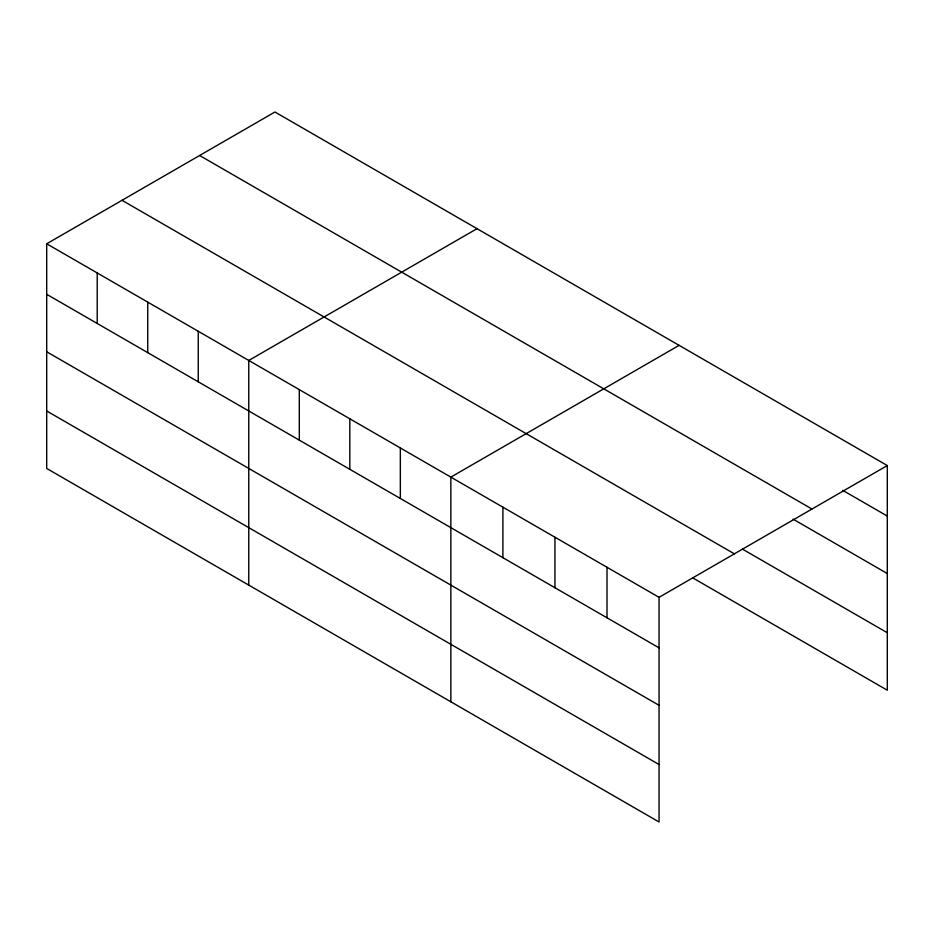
<?xml version="1.0" encoding="UTF-8"?>
<svg xmlns="http://www.w3.org/2000/svg" width="934" height="934" viewBox="0 0 934 934"><rect width="100%" height="100%" fill="white"/><g stroke="black" fill="none" stroke-linecap="round" stroke-linejoin="round"><path stroke-width="1.4" d="M887.3 465.552L659.054 597.328L659.054 821.99L46.7 468.448L46.7 243.786L274.946 112.01L887.3 465.552L887.3 690.214L692.736 577.877M477.029 228.678L248.771 360.454L248.771 585.116M679.1 345.346L450.853 477.122L450.853 701.784M842.69 490.315L887.3 516.07M199.631 155.499L811.973 509.03M793.118 519.164L887.3 573.534M742.308 549.029L887.3 632.738M122.027 200.308L734.369 553.839M46.7 243.786L659.054 597.328M46.7 294.303L659.054 647.846M46.7 351.779L659.054 705.31M46.7 410.983L659.054 764.526M607.007 567.277L607.007 617.794M554.948 537.225L554.948 587.743M502.901 507.174L502.901 557.691M400.336 447.958L400.336 498.476M349.818 418.794L349.818 469.312M299.3 389.618L299.3 440.147M198.253 331.29L198.253 381.808M147.735 302.126L147.735 352.643M97.218 272.962L97.218 323.479"/></g></svg>
